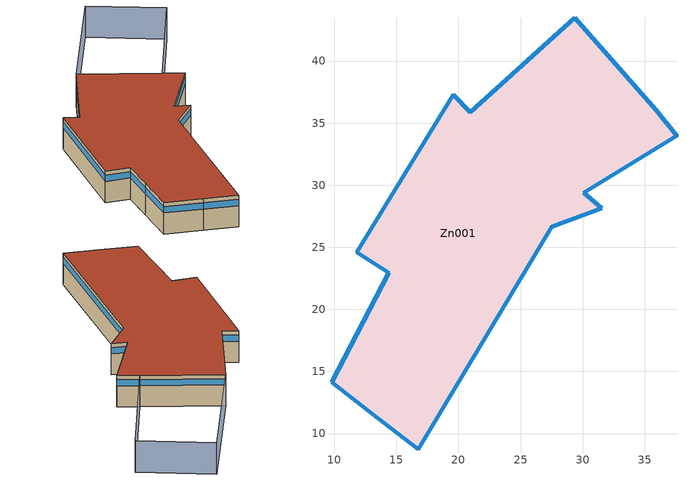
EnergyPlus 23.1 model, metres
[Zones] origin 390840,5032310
Zn001
 floor ground (floor_ground): 37.6,33.99 30.07,29.38 31.54,28.15 27.51,26.64 16.77,8.72 13.47,11.28 9.78,14.13 12.33,18.99 14.41,22.97 11.82,24.59 19.59,37.27 20.96,35.85 29.39,43.5 35.92,36.02 z0
 wall outside (wall_external): 30.07,29.38 37.6,33.99 35.92,36.02 29.39,43.5 20.96,35.85 19.59,37.27 11.82,24.59 14.41,22.97 12.33,18.99 9.78,14.13 13.47,11.28 16.77,8.72 27.51,26.64 31.54,28.15 30.07,29.38 z0:4
 window (window_simple): 30.07,29.38 37.6,33.99 / 37.6,33.99 35.92,36.02 / 35.92,36.02 29.39,43.5 / 29.39,43.5 20.96,35.85 / 20.96,35.85 19.59,37.27 / 19.59,37.27 11.82,24.59 / 11.82,24.59 14.41,22.97 / 14.41,22.97 12.33,18.99 / 12.33,18.99 9.78,14.13 / 9.78,14.13 13.47,11.28 / 13.47,11.28 16.77,8.72 / 16.77,8.72 27.51,26.64 / 27.51,26.64 31.54,28.15 / 31.54,28.15 30.07,29.38 z2.7:3.5
 roof outside (roof_external): 35.92,36.02 29.39,43.5 20.96,35.85 19.59,37.27 11.82,24.59 14.41,22.97 12.33,18.99 9.78,14.13 13.47,11.28 16.77,8.72 27.51,26.64 31.54,28.15 30.07,29.38 37.6,33.99 z4
shading: 43.82,54.12 49.42,46.55 / 49.42,46.55 35.92,36.02 / 35.92,36.02 29.39,43.5 / 29.39,43.5 43.82,54.12 z0:4
[Building]
SingleFamilyHouse: North Axis=0; Terrain=Country; Loads Convergence Tolerance Value=0.04; Temperature Convergence Tolerance Value=0.004; Solar Distribution=FullExterior; Maximum Number of Warmup Days=25; Minimum Number of Warmup Days=6
[Site:Location]
Bousson: Latitude=44.9339; Longitude=6.8222; Time Zone=1; Elevation=1401
[Site:GroundTemperature:BuildingSurface]
18.89, 18.92, 19.02, 19.12, 19.21, 19.23, 19.07, 19.32, 19.09, 19.21, 19.13, 18.96
[MATERIAL] Thermal Absorptance=0.9; Solar Absorptance=0.7; Visible Absorptance=0.7
Name | Roughness | Thickness | Conductivity | Density | Specific Heat
gypsumplaster_UNI10456 | MediumSmooth | 0.015 | 0.8 | 1600 | 1000
internal_brickwork_UNI10351 | Rough | 0.12 | 0.5 | 1400 | 1000
Cement mortar (3cm) | MediumRough | 0.03 | 1.4 | 2000 | 1000
Concrete slab | MediumSmooth | 0.06 | 1.06 | 2000 | 1000
External plaster | MediumSmooth | 0.02 | 0.9 | 1800 | 1000
Indoor flooring (stoneware) | MediumSmooth | 0.015 | 1.47 | 1700 | 1000
Internal plaster | MediumSmooth | 0.02 | 0.7 | 1400 | 1000
Reinforced concrete slab | MediumRough | 0.1 | 1.06 | 2400 | 1000
Roof tiles | MediumSmooth | 0.02 | 0.99 | 2000 | 840
Stone blocks | Rough | 0.7 | 2.4 | 2500 | 1000
Wood planking | MediumSmooth | 0.03 | 0.15 | 550 | 1600
[MATERIAL:AIRGAP]
airgap_4cm_UNI6946: Thermal Resistance=0.16
[WindowMaterial:SimpleGlazingSystem]
window_simple: UFactor=4.3; Solar Heat Gain Coefficient=0.85
[WindowMaterial:Shade]
shade: Solar Transmittance=0.35; Solar Reflectance=0.5; Visible Transmittance=0.35; Visible Reflectance=0.5; Infrared Hemispherical Emissivity=0.9; Infrared Transmittance=0.05; Thickness=0.005; Conductivity=0.1; Shade to Glass Distance=0.05; Top Opening Multiplier=0; Bottom Opening Multiplier=0; LeftSide Opening Multiplier=0; RightSide Opening Multiplier=0; Airflow Permeability=0
[Construction]
window_simple: window_simple
[CONSTRUCTION]
floor_ground: External plaster, Reinforced concrete slab, Concrete slab, Cement mortar (3cm), Indoor flooring (stoneware)
roof_external: Roof tiles, airgap_4cm_UNI6946, Wood planking
wall_external: External plaster, Stone blocks, Internal plaster
wall_internal: gypsumplaster_UNI10456, internal_brickwork_UNI10351, gypsumplaster_UNI10456
[Zone]
Zn001: Ceiling Height=autocalculate; Volume=autocalculate
[WindowShadingControl]
shadingControl: Zone=Zn001; Shading Type=InteriorShade; Shading Control Type=OnIfHighSolarOnWindow; Setpoint=150; Shading Control Is Scheduled=No; Glare Control Is Active=No; Shading Device Material=shade; Multiple Surface Control Type=Group; Fenestration Surface 1=window0; Fenestration Surface 2=window1; Fenestration Surface 3=window2; Fenestration Surface 4=window3; Fenestration Surface 5=window4; Fenestration Surface 6=window5; Fenestration Surface 7=window6; Fenestration Surface 8=window7; Fenestration Surface 9=window8; Fenestration Surface 10=window9; Fenestration Surface 11=window10; Fenestration Surface 12=window11; Fenestration Surface 13=window12; Fenestration Surface 14=window13
[InternalMass]
mass_internal_walls: Construction=wall_internal; Zone or ZoneList=Zn001; Surface Area=100
[People]
res_highP_People: Zone or ZoneList or Space or SpaceList=Zn001; Number of People Schedule=FMU_People_Number_Schedule; Number of People Calculation Method=People; Number of People=1; Fraction Radiant=0.3; Activity Level Schedule=FMU_People_Activity_Schedule
[Lights]
res_highP_Lights: Zone or ZoneList or Space or SpaceList=Zn001; Schedule=FMU_Lights_Watt_Schedule; Design Level Calculation Method=LightingLevel; Lighting Level=1; Fraction Replaceable=1; EndUse Subcategory=General
[ElectricEquipment]
res_highP_Equip: Zone or ZoneList or Space or SpaceList=Zn001; Schedule=FMU_EEquip_Watt_Schedule; Design Level Calculation Method=EquipmentLevel; Design Level=1; EndUse Subcategory=General
[OtherEquipment] Fuel Type=None; Zone or ZoneList or Space or SpaceList=Zn001; Design Level Calculation Method=EquipmentLevel; Design Level=1; Fraction Latent=0; Fraction Lost=0
Name | Schedule | Fraction Radiant
res_highP_OthEqu_Rad | FMU_OthEqu_Watt_Schedule_Rad | 0.7
res_highP_OthEqu_FanCoil | FMU_OthEqu_Watt_Schedule_FanCoil | 0
[ZoneInfiltration:DesignFlowRate]
res_highP_Infil: Zone or ZoneList or Space or SpaceList=Zn001; Schedule=FMU_Infil_Ach_Schedule; Design Flow Rate Calculation Method=AirChanges/Hour; Air Changes per Hour=1
[DesignSpecification:OutdoorAir]
SZ DSOA Zn001: Outdoor Air Method=flow/person; Outdoor Air Flow per Person=0; Outdoor Air Flow per Zone Floor Area=0; Outdoor Air Flow per Zone=0
[Sizing:Zone]
Zn001: Zone Cooling Design Supply Air Temperature Input Method=SupplyAirTemperature; Zone Cooling Design Supply Air Temperature=13; Zone Heating Design Supply Air Temperature Input Method=SupplyAirTemperature; Zone Heating Design Supply Air Temperature=26; Zone Cooling Design Supply Air Humidity Ratio=0.0077; Zone Heating Design Supply Air Humidity Ratio=0.0156; Design Specification Outdoor Air Object=SZ DSOA Zn001; Cooling Design Air Flow Method=DesignDay; Cooling Design Air Flow Rate=0; Cooling Minimum Air Flow Fraction=0; Heating Design Air Flow Method=DesignDay; Heating Design Air Flow Rate=0; Heating Maximum Air Flow Fraction=0
[ZoneControl:Thermostat]
Zn001_Thermostat: Zone or ZoneList=Zn001; Control Type Schedule=Zone Control Type Sched; Control 1=Heating Setpoint with SB
[ThermostatSetpoint:SingleHeating]
Heating Setpoint with SB: Setpoint Temperature Schedule=Heating Setpoints
[ZoneHVAC:IdealLoadsAirSystem]
Zn001 Ideal Loads Air System: Availability Schedule=Zone Control Type Sched; Maximum Heating Supply Air Temperature=26; Minimum Cooling Supply Air Temperature=13; Maximum Heating Supply Air Humidity Ratio=0.0156; Minimum Cooling Supply Air Humidity Ratio=0.0077; Heating Limit=LimitCapacity; Maximum Sensible Heating Capacity=0; Cooling Limit=LimitCapacity; Maximum Total Cooling Capacity=0; Dehumidification Control Type=None; Cooling Sensible Heat Ratio=0.7; Humidification Control Type=None; Design Specification Outdoor Air Object=SZ DSOA Zn001; Demand Controlled Ventilation Type=None; Outdoor Air Economizer Type=NoEconomizer; Heat Recovery Type=None; Sensible Heat Recovery Effectiveness=0.7; Latent Heat Recovery Effectiveness=0.65
[Zone equipment]
Zn001: Zn001 Ideal Loads Air System
[ExternalInterface:FunctionalMockupUnitExport:From:Variable] OutputVariable Index Key=Zn001
Name | OutputVariable | FMU Variable
 | Zone Mean Air Temperature | TBuilding
 | Zone Predicted Sensible Load to Heating Setpoint Heat Transfer Rate | HeatingLoadTarget
[ExternalInterface:FunctionalMockupUnitExport:To:Schedule]
Name | Schedule | FMU Variable | Initial Value
 | FMU_People_Number_Schedule | PeopleNumber | 1
 | FMU_People_Activity_Schedule | PeopleActivity | 80
 | FMU_Lights_Watt_Schedule | LightsWatt | 80
 | FMU_EEquip_Watt_Schedule | EEquipWatt | 80
 | FMU_Infil_Ach_Schedule | InfilAch | 0.5
 | FMU_OthEqu_Watt_Schedule_Rad | OthEquRadWatt | 2000
 | FMU_OthEqu_Watt_Schedule_FanCoil | OthEquFCWatt | 0
[Schedule:Compact]
Zone Control Type Sched: Through: 12/31, For: AllDays, Until: 24:00, 1
Heating Setpoints: Through: 12/31, For: AllDays, Until: 24:00, 20
